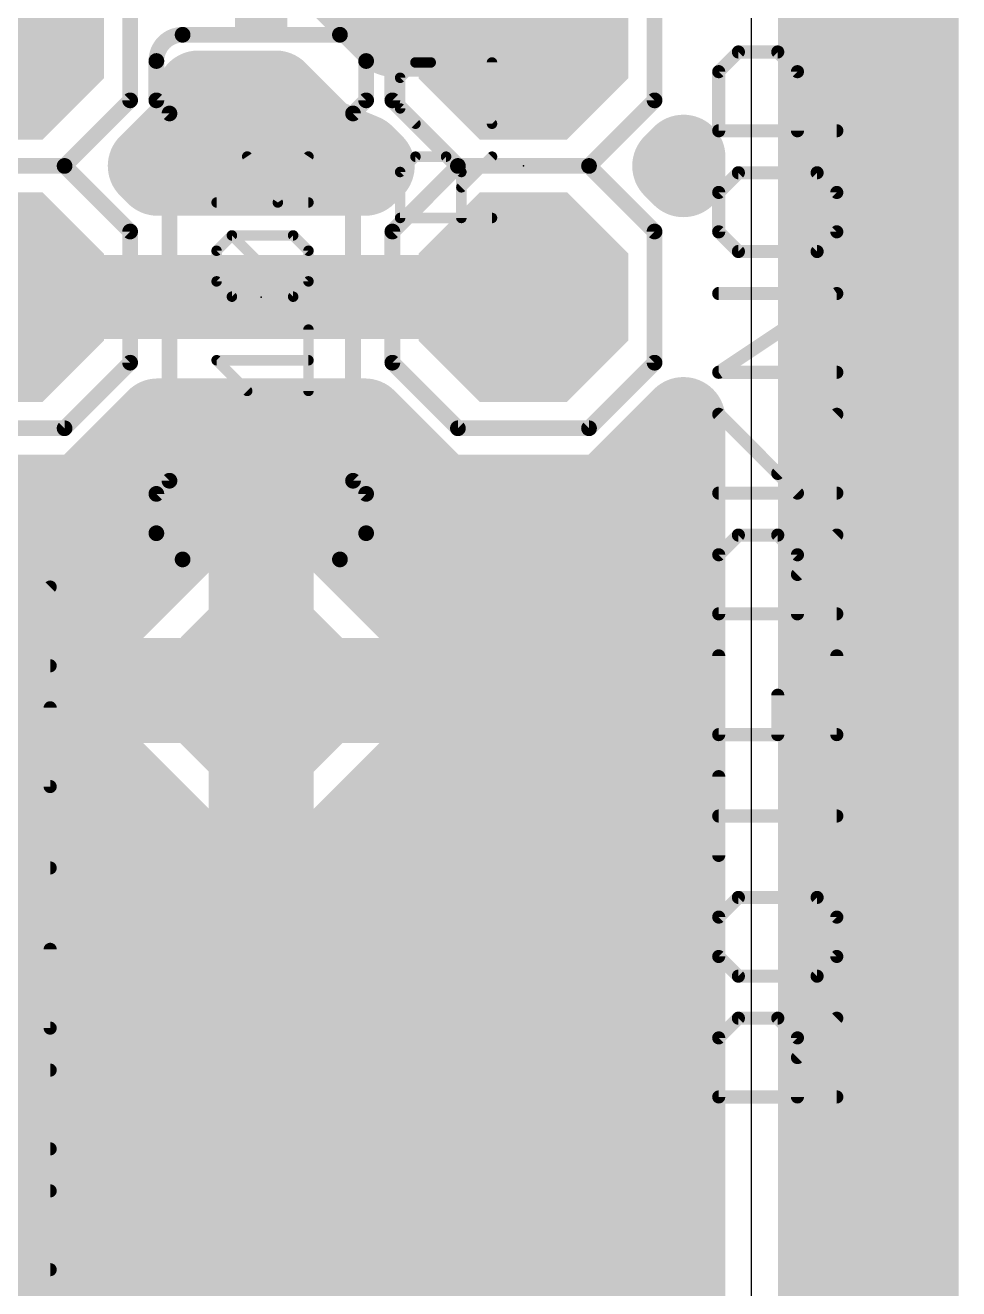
# Model space of a CAD drawing. Extents: x -2.9 to 49.9, y -3.5 to 62.6.
# Drawn here: x 40.89 to 49.94, y 6.91 to 19.14 of the extents above; entities that cross this region are included whole.
import ezdxf

# ---------------------------------------------------------------- set-up
doc = ezdxf.new("R2010")
doc.units = 0
for name, color, linetype in [('16', 175, 'CONTINUOUS'), ('17', 82, 'CONTINUOUS'), ('20', 251, 'CONTINUOUS'), ('21', 253, 'CONTINUOUS'), ('23', 7, 'CONTINUOUS'), ('25', 253, 'CONTINUOUS'), ('27', 253, 'CONTINUOUS')]:
    doc.layers.add(name, color=color, linetype=linetype)

# ---------------------------------------------------------------- blocks, each defined once
blk = doc.blocks.new('OCTAGONP')
at = {"const_width": 0.5}
blk.add_lwpolyline([(-0.25, -0.1036), (-0.25, 0.1036), (-0.1036, 0.25), (0.1036, 0.25), (0.25, 0.1036), (0.25, -0.1036), (0.1036, -0.25), (-0.1036, -0.25), (-0.25, -0.1036), (-0.25, 0.1036)], dxfattribs=at)
blk = doc.blocks.new('RECT')
blk.add_solid([(-0.5, -0.5), (0.5, -0.5), (-0.5, 0.5), (0.5, 0.5)])

msp = doc.modelspace()

# ---------------------------------------------------------------- linework, layer by layer
at = {"layer": '16'}
for points, const_width in [([(49.53, 62.23), (49.53, -1.27)], 0.8128), ([(48.5904, -0.1114), (48.5904, 61.0914)], 0.8128), ([(44.45, 19.05), (43.18, 20.32)], 0.8128), ([(48.5904, 19.5072), (49.53, 19.5072)], 0.8128), ([(40.64, 19.05), (39.37, 19.05)], 0.8128), ([(45.72, 19.05), (44.45, 19.05)], 0.8128), ([(48.5904, 18.6944), (49.53, 18.6944)], 0.8128), ([(42.5704, 18.2504), (42.5704, 18.4912)], 0.8128), ([(42.5704, 18.4912), (43.3205, 18.4912)], 0.8128), ([(43.3205, 18.4912), (43.7738, 18.0379)], 0.8128), ([(42.1, 17.78), (42.5704, 18.2504)], 0.8128), ([(43.7738, 18.0379), (44.1635, 17.8765)], 0.8128), ([(42.2016, 17.8816), (44.1512, 17.8816)], 0.8128), ([(44.1635, 17.8765), (44.26, 17.78)], 0.8128), ([(47.18, 17.78), (47.2696, 17.8696)], 0.8128), ([(47.2696, 17.8696), (47.2696, 17.6904)], 0.8128), ([(48.5904, 17.8816), (49.53, 17.8816)], 0.8128), ([(42.1762, 17.7038), (42.1, 17.78)], 0.8128), ([(44.1838, 17.7038), (42.1762, 17.7038)], 0.8128), ([(44.26, 17.78), (44.1838, 17.7038)], 0.8128), ([(47.2696, 17.6904), (47.18, 17.78)], 0.8128), ([(48.5904, 17.0688), (49.53, 17.0688)], 0.8128), ([(38.1, 16.51), (40.64, 16.51)], 0.8128), ([(45.72, 16.51), (40.64, 16.51)], 0.8128), ([(48.5904, 16.256), (49.53, 16.256)], 0.8128), ([(48.5904, 15.4432), (49.53, 15.4432)], 0.8128), ([(41.4817, 14.478), (42.2183, 15.2146)], 1.016), ([(41.4396, 14.5796), (42.1762, 15.3162)], 0.8128), ([(42.2183, 15.2146), (44.1417, 15.2146)], 1.016), ([(42.1762, 15.3162), (44.1838, 15.3162)], 0.8128), ([(44.1417, 15.2146), (44.8783, 14.478)], 1.016), ([(44.1838, 15.3162), (44.9204, 14.5796)], 0.8128), ([(46.5196, 14.5796), (47.2696, 15.3296)], 0.8128), ([(47.2696, 15.3296), (47.2696, 0.6804)], 0.8128), ([(46.5617, 14.478), (47.168, 15.0843)], 1.016), ([(47.168, 15.0843), (47.168, 0.782)], 1.016), ([(39.7983, 14.478), (41.4817, 14.478)], 1.016), ([(39.8846, 14.5796), (41.4396, 14.5796)], 0.8128), ([(42.4225, 14.5288), (41.3512, 13.4575)], 0.8128), ([(41.4904, 14.6304), (44.8696, 14.6304)], 0.8128), ([(43.9375, 14.5288), (42.4225, 14.5288)], 0.8128), ([(45.0088, 13.4575), (43.9375, 14.5288)], 0.8128), ([(44.8783, 14.478), (46.5617, 14.478)], 1.016), ([(44.9204, 14.5796), (46.5196, 14.5796)], 0.8128), ([(46.5704, 14.6304), (47.2696, 14.6304)], 0.8128), ([(48.5904, 14.6304), (49.53, 14.6304)], 0.8128), ([(42.4856, 14.3764), (41.5036, 13.3944)], 1.016), ([(43.18, 14.3764), (42.4856, 14.3764)], 1.016), ([(43.8744, 14.3764), (43.18, 14.3764)], 1.016), ([(43.18, 14.3764), (43.18, 12.7)], 1.016), ([(43.18, 12.7), (43.18, 14.3764)], 1.016), ([(44.8564, 13.3944), (43.8744, 14.3764)], 1.016), ([(38.9468, 14.224), (42.3332, 14.224)], 1.016), ([(43.18, 14.224), (43.18, 14.224)], 1.016), ([(44.0268, 14.224), (47.168, 14.224)], 1.016), ([(40.0304, 13.8176), (41.7113, 13.8176)], 0.8128), ([(44.6487, 13.8176), (47.2696, 13.8176)], 0.8128), ([(48.5904, 13.8176), (49.53, 13.8176)], 0.8128), ([(41.3512, 13.4575), (41.3512, 11.9425)], 0.8128), ([(41.5036, 13.3944), (41.5036, 12.7)], 1.016), ([(44.8564, 12.7), (44.8564, 13.3944)], 1.016), ([(45.0088, 11.9425), (45.0088, 13.4575)], 0.8128), ([(39.7764, 13.208), (41.5036, 13.208)], 1.016), ([(43.18, 13.208), (43.18, 13.208)], 1.016), ([(44.8564, 13.208), (47.168, 13.208)], 1.016), ([(40.0304, 13.0048), (41.3512, 13.0048)], 0.8128), ([(45.0088, 13.0048), (47.2696, 13.0048)], 0.8128), ([(48.5904, 13.0048), (49.53, 13.0048)], 0.8128), ([(41.5036, 12.7), (43.18, 12.7)], 1.016), ([(43.18, 12.7), (41.5036, 12.7)], 1.016), ([(41.5036, 12.7), (41.5036, 12.0056)], 1.016), ([(43.18, 11.0236), (43.18, 12.7)], 1.016), ([(43.18, 12.7), (43.18, 12.7)], 1.016), ([(43.18, 12.7), (43.18, 11.0236)], 1.016), ([(44.8564, 12.7), (43.18, 12.7)], 1.016), ([(43.18, 12.7), (43.18, 12.7)], 1.016), ([(43.18, 12.7), (44.8564, 12.7)], 1.016), ([(43.18, 12.7), (43.18, 12.7)], 1.016), ([(43.18, 12.7), (43.18, 12.7)], 1.016), ([(44.8564, 12.0056), (44.8564, 12.7)], 1.016), ([(39.7764, 12.192), (41.5036, 12.192)], 1.016), ([(43.18, 12.192), (43.18, 12.192)], 1.016), ([(44.8564, 12.192), (47.168, 12.192)], 1.016), ([(40.0304, 12.192), (41.3512, 12.192)], 0.8128), ([(41.5036, 12.0056), (42.4856, 11.0236)], 1.016), ([(43.8744, 11.0236), (44.8564, 12.0056)], 1.016), ([(45.0088, 12.192), (47.2696, 12.192)], 0.8128), ([(48.5904, 12.192), (49.53, 12.192)], 0.8128), ([(41.3512, 11.9425), (42.4225, 10.8712)], 0.8128), ([(43.9375, 10.8712), (45.0088, 11.9425)], 0.8128), ([(40.0304, 11.3792), (41.9145, 11.3792)], 0.8128), ([(44.4455, 11.3792), (47.2696, 11.3792)], 0.8128), ([(48.5904, 11.3792), (49.53, 11.3792)], 0.8128), ([(39.77, 11.176), (42.3332, 11.176)], 1.016), ([(43.18, 11.176), (43.18, 11.176)], 1.016), ([(44.0268, 11.176), (47.168, 11.176)], 1.016), ([(42.4856, 11.0236), (43.18, 11.0236)], 1.016), ([(43.18, 11.0236), (43.8744, 11.0236)], 1.016), ([(42.4225, 10.8712), (43.9375, 10.8712)], 0.8128), ([(40.0304, 10.5664), (47.2696, 10.5664)], 0.8128), ([(48.5904, 10.5664), (49.53, 10.5664)], 0.8128), ([(39.77, 10.16), (47.168, 10.16)], 1.016), ([(40.0304, 9.7536), (47.2696, 9.7536)], 0.8128), ([(48.5904, 9.7536), (49.53, 9.7536)], 0.8128), ([(38.8107, 9.144), (47.168, 9.144)], 1.016), ([(40.0304, 8.9408), (47.2696, 8.9408)], 0.8128), ([(48.5904, 8.9408), (49.53, 8.9408)], 0.8128), ([(36.957, 8.128), (47.168, 8.128)], 1.016), ([(39.805, 8.128), (47.2696, 8.128)], 0.8128), ([(48.5904, 8.128), (49.53, 8.128)], 0.8128), ([(36.8554, 7.3152), (47.2696, 7.3152)], 0.8128), ([(48.5904, 7.3152), (49.53, 7.3152)], 0.8128), ([(36.957, 7.112), (47.168, 7.112)], 1.016), ([(36.8554, 6.5024), (47.2696, 6.5024)], 0.8128), ([(48.5904, 6.5024), (49.53, 6.5024)], 0.8128)]:
    msp.add_lwpolyline(points, dxfattribs=dict(at, const_width=const_width))
for points, const_width in [([(48.5904, 19.7104, 1), (48.5904, 19.304)], 0.4064), ([(49.53, 19.304, 1), (49.53, 19.7104)], 0.4064), ([(40.64, 18.8468, 1), (40.64, 19.2532)], 0.4064), ([(44.45, 19.2532, 1), (44.45, 18.8468)], 0.4064), ([(45.72, 18.8468, 1), (45.72, 19.2532)], 0.4064), ([(44.3063, 18.9063, 1), (44.5937, 19.1937)], 0.4064), ([(48.5904, 18.8976, 1), (48.5904, 18.4912)], 0.4064), ([(49.53, 18.4912, 1), (49.53, 18.8976)], 0.4064), ([(42.7736, 18.4912, 1), (42.3672, 18.4912)], 0.4064), ([(42.5704, 18.6944, 1), (42.5704, 18.288)], 0.4064), ([(43.4642, 18.6349, 1), (43.1768, 18.3475)], 0.4064), ([(43.3205, 18.288, 1), (43.3205, 18.6944)], 0.4064), ([(42.7141, 18.1067, 1), (42.4267, 18.3941)], 0.4064), ([(42.3672, 18.2504, 1), (42.7736, 18.2504)], 0.4064), ([(43.8515, 18.2257, 1), (43.696, 17.8502)], 0.4064), ([(43.6301, 17.8943, 1), (43.9174, 18.1816)], 0.4064), ([(42.2016, 18.0848, 1), (42.2016, 17.6784)], 0.4064), ([(44.3072, 18.0202, 1), (44.0198, 17.7328)], 0.4064), ([(44.0857, 17.6888, 1), (44.2412, 18.0643)], 0.4064), ([(44.1512, 17.6784, 1), (44.1512, 18.0848)], 0.4064), ([(47.4728, 17.8696, 1), (47.0664, 17.8696)], 0.4064), ([(47.4133, 17.7259, 1), (47.1259, 18.0133)], 0.4064), ([(48.5904, 18.0848, 1), (48.5904, 17.6784)], 0.4064), ([(49.53, 17.6784, 1), (49.53, 18.0848)], 0.4064), ([(42.2437, 17.9237, 1), (41.9563, 17.6363)], 0.4064), ([(41.9563, 17.9237, 1), (42.2437, 17.6363)], 0.4064), ([(42.1762, 17.907, 1), (42.1762, 17.5006)], 0.4064), ([(44.4037, 17.6363, 1), (44.1163, 17.9237)], 0.4064), ([(44.1163, 17.6363, 1), (44.4037, 17.9237)], 0.4064), ([(44.1838, 17.5006, 1), (44.1838, 17.907)], 0.4064), ([(47.3237, 17.9237, 1), (47.0363, 17.6363)], 0.4064), ([(47.0363, 17.9237, 1), (47.3237, 17.6363)], 0.4064), ([(42.0325, 17.5601, 1), (42.3199, 17.8475)], 0.4064), ([(44.0401, 17.8475, 1), (44.3275, 17.5601)], 0.4064), ([(47.1259, 17.5467, 1), (47.4133, 17.8341)], 0.4064), ([(47.0664, 17.6904, 1), (47.4728, 17.6904)], 0.4064), ([(48.5904, 17.272, 1), (48.5904, 16.8656)], 0.4064), ([(49.53, 16.8656, 1), (49.53, 17.272)], 0.4064), ([(40.64, 16.3068, 1), (40.64, 16.7132)], 0.4064), ([(45.72, 16.3068, 1), (45.72, 16.7132)], 0.4064), ([(48.5904, 16.4592, 1), (48.5904, 16.0528)], 0.4064), ([(49.53, 16.0528, 1), (49.53, 16.4592)], 0.4064), ([(48.5904, 15.6464, 1), (48.5904, 15.24)], 0.4064), ([(49.53, 15.24, 1), (49.53, 15.6464)], 0.4064), ([(42.2183, 15.4686, 1), (42.2183, 14.9606)], 0.508), ([(42.1762, 15.5194, 1), (42.1762, 15.113)], 0.4064), ([(42.3979, 15.035, 1), (42.0387, 15.3942)], 0.508), ([(42.3199, 15.1725, 1), (42.0325, 15.4599)], 0.4064), ([(44.3213, 15.3942, 1), (43.9621, 15.035)], 0.508), ([(44.3275, 15.4599, 1), (44.0401, 15.1725)], 0.4064), ([(44.1417, 14.9606, 1), (44.1417, 15.4686)], 0.508), ([(44.1838, 15.113, 1), (44.1838, 15.5194)], 0.4064), ([(47.4728, 15.3296, 1), (47.0664, 15.3296)], 0.4064), ([(47.4133, 15.1859, 1), (47.1259, 15.4733)], 0.4064), ([(47.422, 15.0843, 1), (46.914, 15.0843)], 0.508), ([(47.3476, 14.9047, 1), (46.9884, 15.2639)], 0.508), ([(41.2959, 14.7233, 1), (41.5833, 14.4359)], 0.4064), ([(41.4904, 14.8336, 1), (41.4904, 14.4272)], 0.4064), ([(41.4817, 14.224, 1), (41.4817, 14.732)], 0.508), ([(41.4396, 14.3764, 1), (41.4396, 14.7828)], 0.4064), ([(42.4225, 14.732, 1), (42.4225, 14.3256)], 0.4064), ([(42.5662, 14.3851, 1), (42.2788, 14.6725)], 0.4064), ([(44.0812, 14.6725, 1), (43.7938, 14.3851)], 0.4064), ([(43.9375, 14.3256, 1), (43.9375, 14.732)], 0.4064), ([(44.8783, 14.732, 1), (44.8783, 14.224)], 0.508), ([(44.9204, 14.7828, 1), (44.9204, 14.3764)], 0.4064), ([(44.7767, 14.4359, 1), (45.0641, 14.7233)], 0.4064), ([(44.8696, 14.4272, 1), (44.8696, 14.8336)], 0.4064), ([(46.3759, 14.7233, 1), (46.6633, 14.4359)], 0.4064), ([(46.5704, 14.8336, 1), (46.5704, 14.4272)], 0.4064), ([(46.5617, 14.224, 1), (46.5617, 14.732)], 0.508), ([(46.5196, 14.3764, 1), (46.5196, 14.7828)], 0.4064), ([(47.2696, 14.4272, 1), (47.2696, 14.8336)], 0.4064), ([(48.5904, 14.8336, 1), (48.5904, 14.4272)], 0.4064), ([(49.53, 14.4272, 1), (49.53, 14.8336)], 0.4064), ([(41.3021, 14.6576, 1), (41.6613, 14.2984)], 0.508), ([(42.4856, 14.6304, 1), (42.4856, 14.1224)], 0.508), ([(42.6652, 14.1968, 1), (42.306, 14.556)], 0.508), ([(43.18, 14.6304, 1), (43.18, 14.1224)], 0.508), ([(43.434, 14.3764, 1), (42.926, 14.3764)], 0.508), ([(43.434, 14.3764, 1), (42.926, 14.3764)], 0.508), ([(43.18, 14.1224, 1), (43.18, 14.6304)], 0.508), ([(44.054, 14.556, 1), (43.6948, 14.1968)], 0.508), ([(43.8744, 14.1224, 1), (43.8744, 14.6304)], 0.508), ([(44.6987, 14.2984, 1), (45.0579, 14.6576)], 0.508), ([(46.3821, 14.6576, 1), (46.7413, 14.2984)], 0.508), ([(42.3332, 13.97, 1), (42.3332, 14.478)], 0.508), ([(43.18, 14.478, 1), (43.18, 13.97)], 0.508), ([(43.18, 13.97, 1), (43.18, 14.478)], 0.508), ([(44.0268, 14.478, 1), (44.0268, 13.97)], 0.508), ([(47.168, 13.97, 1), (47.168, 14.478)], 0.508), ([(41.7113, 13.6144, 1), (41.7113, 14.0208)], 0.4064), ([(44.6487, 14.0208, 1), (44.6487, 13.6144)], 0.4064), ([(47.2696, 13.6144, 1), (47.2696, 14.0208)], 0.4064), ([(48.5904, 14.0208, 1), (48.5904, 13.6144)], 0.4064), ([(49.53, 13.6144, 1), (49.53, 14.0208)], 0.4064), ([(41.5544, 13.4575, 1), (41.148, 13.4575)], 0.4064), ([(41.7576, 13.3944, 1), (41.2496, 13.3944)], 0.508), ([(41.324, 13.574, 1), (41.6832, 13.2148)], 0.508), ([(45.1104, 13.3944, 1), (44.6024, 13.3944)], 0.508), ([(44.6768, 13.2148, 1), (45.036, 13.574)], 0.508), ([(45.212, 13.4575, 1), (44.8056, 13.4575)], 0.4064), ([(41.2075, 13.6012, 1), (41.4949, 13.3138)], 0.4064), ([(41.5036, 12.954, 1), (41.5036, 13.462)], 0.508), ([(43.18, 13.462, 1), (43.18, 12.954)], 0.508), ([(43.18, 12.954, 1), (43.18, 13.462)], 0.508), ([(44.8564, 13.462, 1), (44.8564, 12.954)], 0.508), ([(44.8651, 13.3138, 1), (45.1525, 13.6012)], 0.4064), ([(47.168, 12.954, 1), (47.168, 13.462)], 0.508), ([(41.3512, 12.8016, 1), (41.3512, 13.208)], 0.4064), ([(45.0088, 13.208, 1), (45.0088, 12.8016)], 0.4064), ([(47.2696, 12.8016, 1), (47.2696, 13.208)], 0.4064), ([(48.5904, 13.208, 1), (48.5904, 12.8016)], 0.4064), ([(49.53, 12.8016, 1), (49.53, 13.208)], 0.4064), ([(41.5036, 12.954, 1), (41.5036, 12.446)], 0.508), ([(41.5036, 12.954, 1), (41.5036, 12.446)], 0.508), ([(41.7576, 12.7, 1), (41.2496, 12.7)], 0.508), ([(43.434, 12.7, 1), (42.926, 12.7)], 0.508), ([(43.18, 12.954, 1), (43.18, 12.446)], 0.508), ([(43.434, 12.7, 1), (42.926, 12.7)], 0.508), ([(43.18, 12.954, 1), (43.18, 12.446)], 0.508), ([(43.434, 12.7, 1), (42.926, 12.7)], 0.508), ([(43.18, 12.954, 1), (43.18, 12.446)], 0.508), ([(43.18, 12.954, 1), (43.18, 12.446)], 0.508), ([(43.434, 12.7, 1), (42.926, 12.7)], 0.508), ([(43.18, 12.446, 1), (43.18, 12.954)], 0.508), ([(43.18, 12.446, 1), (43.18, 12.954)], 0.508), ([(43.18, 12.446, 1), (43.18, 12.954)], 0.508), ([(43.18, 12.446, 1), (43.18, 12.954)], 0.508), ([(45.1104, 12.7, 1), (44.6024, 12.7)], 0.508), ([(44.8564, 12.446, 1), (44.8564, 12.954)], 0.508), ([(44.8564, 12.446, 1), (44.8564, 12.954)], 0.508), ([(41.2496, 12.7, 1), (41.7576, 12.7)], 0.508), ([(42.926, 12.7, 1), (43.434, 12.7)], 0.508), ([(42.926, 12.7, 1), (43.434, 12.7)], 0.508), ([(42.926, 12.7, 1), (43.434, 12.7)], 0.508), ([(42.926, 12.7, 1), (43.434, 12.7)], 0.508), ([(44.6024, 12.7, 1), (45.1104, 12.7)], 0.508), ([(41.5036, 11.938, 1), (41.5036, 12.446)], 0.508), ([(43.18, 12.446, 1), (43.18, 11.938)], 0.508), ([(43.18, 11.938, 1), (43.18, 12.446)], 0.508), ([(44.8564, 12.446, 1), (44.8564, 11.938)], 0.508), ([(47.168, 11.938, 1), (47.168, 12.446)], 0.508), ([(41.6832, 12.1852, 1), (41.324, 11.826)], 0.508), ([(41.3512, 11.9888, 1), (41.3512, 12.3952)], 0.4064), ([(45.036, 11.826, 1), (44.6768, 12.1852)], 0.508), ([(45.0088, 12.3952, 1), (45.0088, 11.9888)], 0.4064), ([(47.2696, 11.9888, 1), (47.2696, 12.3952)], 0.4064), ([(48.5904, 12.3952, 1), (48.5904, 11.9888)], 0.4064), ([(49.53, 11.9888, 1), (49.53, 12.3952)], 0.4064), ([(41.4949, 12.0862, 1), (41.2075, 11.7988)], 0.4064), ([(41.2496, 12.0056, 1), (41.7576, 12.0056)], 0.508), ([(44.6024, 12.0056, 1), (45.1104, 12.0056)], 0.508), ([(45.1525, 11.7988, 1), (44.8651, 12.0862)], 0.4064), ([(41.148, 11.9425, 1), (41.5544, 11.9425)], 0.4064), ([(44.8056, 11.9425, 1), (45.212, 11.9425)], 0.4064), ([(41.9145, 11.176, 1), (41.9145, 11.5824)], 0.4064), ([(44.4455, 11.5824, 1), (44.4455, 11.176)], 0.4064), ([(47.2696, 11.176, 1), (47.2696, 11.5824)], 0.4064), ([(48.5904, 11.5824, 1), (48.5904, 11.176)], 0.4064), ([(49.53, 11.176, 1), (49.53, 11.5824)], 0.4064), ([(42.3332, 10.922, 1), (42.3332, 11.43)], 0.508), ([(43.18, 11.43, 1), (43.18, 10.922)], 0.508), ([(43.18, 10.922, 1), (43.18, 11.43)], 0.508), ([(44.0268, 11.43, 1), (44.0268, 10.922)], 0.508), ([(47.168, 10.922, 1), (47.168, 11.43)], 0.508), ([(42.4856, 11.2776, 1), (42.4856, 10.7696)], 0.508), ([(43.18, 11.2776, 1), (43.18, 10.7696)], 0.508), ([(43.18, 10.7696, 1), (43.18, 11.2776)], 0.508), ([(43.8744, 10.7696, 1), (43.8744, 11.2776)], 0.508), ([(42.306, 10.844, 1), (42.6652, 11.2032)], 0.508), ([(43.6948, 11.2032, 1), (44.054, 10.844)], 0.508), ([(42.4225, 11.0744, 1), (42.4225, 10.668)], 0.4064), ([(42.926, 11.0236, 1), (43.434, 11.0236)], 0.508), ([(42.926, 11.0236, 1), (43.434, 11.0236)], 0.508), ([(43.9375, 10.668, 1), (43.9375, 11.0744)], 0.4064), ([(42.2788, 10.7275, 1), (42.5662, 11.0149)], 0.4064), ([(43.7938, 11.0149, 1), (44.0812, 10.7275)], 0.4064), ([(47.2696, 10.3632, 1), (47.2696, 10.7696)], 0.4064), ([(48.5904, 10.7696, 1), (48.5904, 10.3632)], 0.4064), ([(49.53, 10.3632, 1), (49.53, 10.7696)], 0.4064), ([(47.168, 9.906, 1), (47.168, 10.414)], 0.508), ([(47.2696, 9.5504, 1), (47.2696, 9.9568)], 0.4064), ([(48.5904, 9.9568, 1), (48.5904, 9.5504)], 0.4064), ([(49.53, 9.5504, 1), (49.53, 9.9568)], 0.4064), ([(47.168, 8.89, 1), (47.168, 9.398)], 0.508), ([(47.2696, 8.7376, 1), (47.2696, 9.144)], 0.4064), ([(48.5904, 9.144, 1), (48.5904, 8.7376)], 0.4064), ([(49.53, 8.7376, 1), (49.53, 9.144)], 0.4064), ([(47.168, 7.874, 1), (47.168, 8.382)], 0.508), ([(47.2696, 7.9248, 1), (47.2696, 8.3312)], 0.4064), ([(48.5904, 8.3312, 1), (48.5904, 7.9248)], 0.4064), ([(49.53, 7.9248, 1), (49.53, 8.3312)], 0.4064), ([(47.2696, 7.112, 1), (47.2696, 7.5184)], 0.4064), ([(48.5904, 7.5184, 1), (48.5904, 7.112)], 0.4064), ([(49.53, 7.112, 1), (49.53, 7.5184)], 0.4064), ([(47.168, 6.858, 1), (47.168, 7.366)], 0.508), ([(47.2696, 6.2992, 1), (47.2696, 6.7056)], 0.4064), ([(48.5904, 6.7056, 1), (48.5904, 6.2992)], 0.4064), ([(49.53, 6.2992, 1), (49.53, 6.7056)], 0.4064)]:
    msp.add_lwpolyline(points, format="xyb", dxfattribs=dict(at, const_width=const_width))
at = {"layer": '20'}
msp.add_line((47.93, 0.02), (47.93, 60.96), dxfattribs=at)
at = {"layer": '21', "const_width": 0.1524}
for points in [[(41.91, 19.685), (41.91, 18.415)], [(44.45, 18.415), (44.45, 19.685)], [(46.99, 19.685), (46.99, 18.415)], [(42.418, 19.05), (43.942, 19.05)], [(42.164, 18.796), (42.164, 18.415)], [(44.196, 18.796), (44.196, 18.415)], [(41.91, 18.415), (41.275, 17.78)], [(42.291, 18.288), (42.164, 18.415)], [(44.069, 18.288), (44.196, 18.415)], [(45.085, 17.78), (44.45, 18.415)], [(46.99, 18.415), (46.355, 17.78)], [(42.291, 14.732), (42.291, 18.288)], [(44.069, 14.732), (44.069, 18.288)], [(41.275, 17.78), (40.005, 17.78)], [(41.275, 17.78), (41.91, 17.145)], [(44.45, 17.145), (45.085, 17.78)], [(46.355, 17.78), (45.085, 17.78)], [(46.355, 17.78), (46.99, 17.145)], [(41.91, 17.145), (41.91, 15.875)], [(44.45, 15.875), (44.45, 17.145)], [(46.99, 17.145), (46.99, 15.875)], [(41.91, 15.875), (41.275, 15.24)], [(45.085, 15.24), (44.45, 15.875)], [(46.99, 15.875), (46.355, 15.24)], [(41.275, 15.24), (40.005, 15.24)], [(46.355, 15.24), (45.085, 15.24)], [(42.291, 14.732), (42.164, 14.605)], [(44.069, 14.732), (44.196, 14.605)], [(42.164, 14.224), (42.164, 14.605)], [(44.196, 14.224), (44.196, 14.605)], [(42.418, 13.97), (43.942, 13.97)]]:
    msp.add_lwpolyline(points, dxfattribs=at)
at = {"layer": '21'}
for points, const_width in [([(42.418, 19.05, 0.4142), (42.164, 18.796)], 0.1524), ([(42.418, 19.0881, 1), (42.418, 19.0119)], 0.0762), ([(42.418, 19.0119, 1), (42.418, 19.0881)], 0.0762), ([(44.196, 18.796, 0.4142), (43.942, 19.05)], 0.1524), ([(43.942, 19.0881, 1), (43.942, 19.0119)], 0.0762), ([(43.942, 19.0119, 1), (43.942, 19.0881)], 0.0762), ([(42.2021, 18.796, 1), (42.1259, 18.796)], 0.0762), ([(44.2341, 18.796, 1), (44.1579, 18.796)], 0.0762), ([(42.1259, 18.796, 1), (42.2021, 18.796)], 0.0762), ([(44.1579, 18.796, 1), (44.2341, 18.796)], 0.0762), ([(41.9369, 18.3881, 1), (41.8831, 18.4419)], 0.0762), ([(42.1909, 18.4419, 1), (42.1371, 18.3881)], 0.0762), ([(44.2229, 18.3881, 1), (44.1691, 18.4419)], 0.0762), ([(44.4769, 18.4419, 1), (44.4231, 18.3881)], 0.0762), ([(47.0169, 18.3881, 1), (46.9631, 18.4419)], 0.0762), ([(41.8719, 18.415, 1), (41.9481, 18.415)], 0.0762), ([(42.1259, 18.415, 1), (42.2021, 18.415)], 0.0762), ([(42.3291, 18.288, 1), (42.2529, 18.288)], 0.0762), ([(42.2641, 18.2611, 1), (42.3179, 18.3149)], 0.0762), ([(44.1071, 18.288, 1), (44.0309, 18.288)], 0.0762), ([(44.0421, 18.3149, 1), (44.0959, 18.2611)], 0.0762), ([(44.1579, 18.415, 1), (44.2341, 18.415)], 0.0762), ([(44.4119, 18.415, 1), (44.4881, 18.415)], 0.0762), ([(46.9519, 18.415, 1), (47.0281, 18.415)], 0.0762), ([(41.3019, 17.8069, 1), (41.2481, 17.7531)], 0.0762), ([(41.2481, 17.8069, 1), (41.3019, 17.7531)], 0.0762), ([(41.275, 17.7419, 1), (41.275, 17.8181)], 0.0762), ([(45.085, 17.8181, 1), (45.085, 17.7419)], 0.0762), ([(45.1119, 17.7531, 1), (45.0581, 17.8069)], 0.0762), ([(45.0581, 17.7531, 1), (45.1119, 17.8069)], 0.0762), ([(46.3819, 17.8069, 1), (46.3281, 17.7531)], 0.0762), ([(46.3281, 17.8069, 1), (46.3819, 17.7531)], 0.0762), ([(46.355, 17.7419, 1), (46.355, 17.8181)], 0.0762), ([(41.9481, 17.145, 1), (41.8719, 17.145)], 0.0762), ([(41.8831, 17.1181, 1), (41.9369, 17.1719)], 0.0762), ([(44.4881, 17.145, 1), (44.4119, 17.145)], 0.0762), ([(44.4231, 17.1719, 1), (44.4769, 17.1181)], 0.0762), ([(47.0281, 17.145, 1), (46.9519, 17.145)], 0.0762), ([(46.9631, 17.1181, 1), (47.0169, 17.1719)], 0.0762), ([(41.8719, 15.875, 1), (41.9481, 15.875)], 0.0762), ([(41.9369, 15.8481, 1), (41.8831, 15.9019)], 0.0762), ([(44.4119, 15.875, 1), (44.4881, 15.875)], 0.0762), ([(44.4769, 15.9019, 1), (44.4231, 15.8481)], 0.0762), ([(46.9519, 15.875, 1), (47.0281, 15.875)], 0.0762), ([(47.0169, 15.8481, 1), (46.9631, 15.9019)], 0.0762), ([(41.2481, 15.2669, 1), (41.3019, 15.2131)], 0.0762), ([(41.275, 15.2019, 1), (41.275, 15.2781)], 0.0762), ([(45.085, 15.2781, 1), (45.085, 15.2019)], 0.0762), ([(45.0581, 15.2131, 1), (45.1119, 15.2669)], 0.0762), ([(46.3281, 15.2669, 1), (46.3819, 15.2131)], 0.0762), ([(46.355, 15.2019, 1), (46.355, 15.2781)], 0.0762), ([(42.3179, 14.7051, 1), (42.2641, 14.7589)], 0.0762), ([(44.0959, 14.7589, 1), (44.0421, 14.7051)], 0.0762), ([(42.2021, 14.605, 1), (42.1259, 14.605)], 0.0762), ([(42.2529, 14.732, 1), (42.3291, 14.732)], 0.0762), ([(44.0309, 14.732, 1), (44.1071, 14.732)], 0.0762), ([(44.2341, 14.605, 1), (44.1579, 14.605)], 0.0762), ([(42.1371, 14.6319, 1), (42.1909, 14.5781)], 0.0762), ([(44.1691, 14.5781, 1), (44.2229, 14.6319)], 0.0762), ([(42.164, 14.224, 0.4142), (42.418, 13.97)], 0.1524), ([(42.2021, 14.224, 1), (42.1259, 14.224)], 0.0762), ([(42.1259, 14.224, 1), (42.2021, 14.224)], 0.0762), ([(43.942, 13.97, 0.4142), (44.196, 14.224)], 0.1524), ([(44.2341, 14.224, 1), (44.1579, 14.224)], 0.0762), ([(44.1579, 14.224, 1), (44.2341, 14.224)], 0.0762), ([(42.418, 14.0081, 1), (42.418, 13.9319)], 0.0762), ([(42.418, 13.9319, 1), (42.418, 14.0081)], 0.0762), ([(43.942, 14.0081, 1), (43.942, 13.9319)], 0.0762), ([(43.942, 13.9319, 1), (43.942, 14.0081)], 0.0762)]:
    msp.add_lwpolyline(points, format="xyb", dxfattribs=dict(at, const_width=const_width))
at = {"layer": '23'}
for p in [(45.72, 17.78), (43.18, 16.51)]:
    msp.add_point(p, dxfattribs=at)
at = {"layer": '25'}
for points, const_width in [([(47.6113, 18.6929), (47.802, 18.8835)], 0.127), ([(47.802, 18.8835), (48.1833, 18.8835)], 0.127), ([(48.1833, 18.8835), (48.374, 18.6929)], 0.127), ([(44.6737, 18.7818), (44.5254, 18.6335)], 0.1016), ([(44.822, 18.7818), (44.6737, 18.7818)], 0.1016), ([(45.4152, 18.1887), (44.822, 18.7818)], 0.1016), ([(45.4152, 18.7818), (45.4152, 18.1887)], 0.1016), ([(47.6113, 18.1209), (47.6113, 18.6929)], 0.127), ([(48.374, 18.6929), (48.374, 18.1209)], 0.127), ([(44.5254, 18.6335), (44.5254, 18.337)], 0.1016), ([(44.5254, 18.337), (44.6737, 18.1887)], 0.1016), ([(48.7553, 18.1209), (47.6113, 18.1209)], 0.127), ([(44.5254, 17.7214), (44.6737, 17.8697)], 0.1016), ([(44.6737, 17.8697), (44.9703, 17.8697)], 0.1016), ([(44.9703, 17.8697), (45.1186, 17.7214)], 0.1016), ([(45.1186, 17.5731), (45.4152, 17.8697)], 0.1016), ([(44.5254, 17.2765), (44.5254, 17.7214)], 0.1016), ([(45.1186, 17.7214), (45.1186, 17.2765)], 0.1016), ([(47.802, 17.7141), (47.6113, 17.5235)], 0.127), ([(48.5646, 17.7141), (47.802, 17.7141)], 0.127), ([(48.7553, 17.5235), (48.5646, 17.7141)], 0.127), ([(47.6113, 17.5235), (47.6113, 17.1421)], 0.127), ([(48.7553, 17.1421), (48.7553, 17.5235)], 0.127), ([(45.4152, 17.2765), (44.5254, 17.2765)], 0.1016), ([(47.6113, 17.1421), (47.802, 16.9515)], 0.127), ([(48.5646, 16.9515), (48.7553, 17.1421)], 0.127), ([(47.802, 16.9515), (48.5646, 16.9515)], 0.127), ([(47.6113, 15.7821), (48.7553, 16.5447)], 0.127), ([(48.7553, 16.5447), (47.6113, 16.5447)], 0.127), ([(48.7553, 15.7821), (47.6113, 15.7821)], 0.127), ([(48.374, 14.6127), (47.6113, 15.3753)], 0.127), ([(48.1833, 14.8034), (48.7553, 15.3753)], 0.127), ([(47.6113, 14.6127), (48.7553, 14.6127)], 0.127), ([(47.6113, 14.0153), (47.802, 14.2059)], 0.127), ([(47.802, 14.2059), (48.1833, 14.2059)], 0.127), ([(48.1833, 14.2059), (48.374, 14.0153)], 0.127), ([(48.374, 13.8246), (48.7553, 14.2059)], 0.127), ([(47.6113, 13.4433), (47.6113, 14.0153)], 0.127), ([(48.374, 14.0153), (48.374, 13.4433)], 0.127), ([(40.754, 13.3216), (41.1353, 13.7029)], 0.127), ([(48.7553, 13.4433), (47.6113, 13.4433)], 0.127), ([(47.6113, 13.0365), (47.6113, 12.2739)], 0.127), ([(48.7553, 12.2739), (48.7553, 13.0365)], 0.127), ([(41.1353, 12.9403), (39.9913, 12.9403)], 0.127), ([(48.1833, 12.2739), (48.1833, 12.6552)], 0.127), ([(41.1353, 11.7709), (41.1353, 12.5335)], 0.127), ([(47.6113, 12.2739), (48.7553, 12.2739)], 0.127), ([(47.6113, 11.1045), (47.6113, 11.8672)], 0.127), ([(39.9913, 11.7709), (41.1353, 11.7709)], 0.127), ([(48.7553, 11.4858), (47.6113, 11.4858)], 0.127), ([(41.1353, 10.9828), (39.9913, 10.9828)], 0.127), ([(47.802, 10.6978), (47.6113, 10.5071)], 0.127), ([(48.5646, 10.6978), (47.802, 10.6978)], 0.127), ([(48.7553, 10.5071), (48.5646, 10.6978)], 0.127), ([(47.6113, 10.5071), (47.6113, 10.1258)], 0.127), ([(48.7553, 10.1258), (48.7553, 10.5071)], 0.127), ([(41.1353, 9.4321), (41.1353, 10.1947)], 0.127), ([(47.6113, 10.1258), (47.802, 9.9351)], 0.127), ([(48.5646, 9.9351), (48.7553, 10.1258)], 0.127), ([(47.802, 9.9351), (48.5646, 9.9351)], 0.127), ([(47.6113, 9.3377), (47.802, 9.5284)], 0.127), ([(47.802, 9.5284), (48.1833, 9.5284)], 0.127), ([(48.1833, 9.5284), (48.374, 9.3377)], 0.127), ([(48.374, 9.147), (48.7553, 9.5284)], 0.127), ([(39.9913, 9.4321), (41.1353, 9.4321)], 0.127), ([(47.6113, 8.7657), (47.6113, 9.3377)], 0.127), ([(48.374, 9.3377), (48.374, 8.7657)], 0.127), ([(40.3727, 9.0253), (41.1353, 9.0253)], 0.127), ([(48.7553, 8.7657), (47.6113, 8.7657)], 0.127), ([(41.1353, 8.2627), (40.3727, 8.2627)], 0.127), ([(39.9913, 7.8559), (41.1353, 7.8559)], 0.127), ([(41.1353, 7.0933), (39.9913, 7.0933)], 0.127)]:
    msp.add_lwpolyline(points, dxfattribs=dict(at, const_width=const_width))
for points, const_width in [([(47.802, 18.9153, 1), (47.802, 18.8518)], 0.0635), ([(47.8244, 18.8611, 1), (47.7795, 18.906)], 0.0635), ([(48.2058, 18.906, 1), (48.1609, 18.8611)], 0.0635), ([(48.1833, 18.8518, 1), (48.1833, 18.9153)], 0.0635), ([(44.6737, 18.8072, 1), (44.6737, 18.7564)], 0.0508), ([(44.6917, 18.7639, 1), (44.6558, 18.7998)], 0.0508), ([(44.84, 18.7998, 1), (44.8041, 18.7639)], 0.0508), ([(44.822, 18.7564, 1), (44.822, 18.8072)], 0.0508), ([(45.4406, 18.7818, 1), (45.3898, 18.7818)], 0.0508), ([(47.6431, 18.6929, 1), (47.5796, 18.6929)], 0.0635), ([(47.5889, 18.7153, 1), (47.6338, 18.6704)], 0.0635), ([(48.4057, 18.6929, 1), (48.3422, 18.6929)], 0.0635), ([(48.3515, 18.6704, 1), (48.3964, 18.7153)], 0.0635), ([(44.5508, 18.6335, 1), (44.5, 18.6335)], 0.0508), ([(44.5075, 18.6515, 1), (44.5434, 18.6156)], 0.0508), ([(44.5, 18.337, 1), (44.5508, 18.337)], 0.0508), ([(44.5434, 18.3549, 1), (44.5075, 18.319)], 0.0508), ([(44.6558, 18.1707, 1), (44.6917, 18.2066)], 0.0508), ([(45.3972, 18.1707, 1), (45.4332, 18.2066)], 0.0508), ([(45.3898, 18.1887, 1), (45.4406, 18.1887)], 0.0508), ([(47.6113, 18.1526, 1), (47.6113, 18.0891)], 0.0635), ([(47.5796, 18.1209, 1), (47.6431, 18.1209)], 0.0635), ([(48.3422, 18.1209, 1), (48.4057, 18.1209)], 0.0635), ([(48.7553, 18.0891, 1), (48.7553, 18.1526)], 0.0635), ([(44.6737, 17.8951, 1), (44.6737, 17.8443)], 0.0508), ([(44.6917, 17.8517, 1), (44.6558, 17.8877)], 0.0508), ([(44.9883, 17.8877, 1), (44.9524, 17.8517)], 0.0508), ([(44.9703, 17.8443, 1), (44.9703, 17.8951)], 0.0508), ([(45.4332, 17.8517, 1), (45.3972, 17.8877)], 0.0508), ([(44.5508, 17.7214, 1), (44.5, 17.7214)], 0.0508), ([(44.5075, 17.7394, 1), (44.5434, 17.7035)], 0.0508), ([(45.144, 17.7214, 1), (45.0932, 17.7214)], 0.0508), ([(45.1007, 17.7035, 1), (45.1366, 17.7394)], 0.0508), ([(47.802, 17.7459, 1), (47.802, 17.6824)], 0.0635), ([(47.8244, 17.6917, 1), (47.7795, 17.7366)], 0.0635), ([(48.5871, 17.7366, 1), (48.5422, 17.6917)], 0.0635), ([(48.5646, 17.6824, 1), (48.5646, 17.7459)], 0.0635), ([(45.1007, 17.5911, 1), (45.1366, 17.5552)], 0.0508), ([(47.6431, 17.5235, 1), (47.5796, 17.5235)], 0.0635), ([(47.5889, 17.5459, 1), (47.6338, 17.501)], 0.0635), ([(48.7871, 17.5235, 1), (48.7236, 17.5235)], 0.0635), ([(48.7328, 17.501, 1), (48.7778, 17.5459)], 0.0635), ([(44.5254, 17.3019, 1), (44.5254, 17.2511)], 0.0508), ([(44.5, 17.2765, 1), (44.5508, 17.2765)], 0.0508), ([(45.0932, 17.2765, 1), (45.144, 17.2765)], 0.0508), ([(45.4152, 17.2511, 1), (45.4152, 17.3019)], 0.0508), ([(47.5796, 17.1421, 1), (47.6431, 17.1421)], 0.0635), ([(47.6338, 17.1646, 1), (47.5889, 17.1197)], 0.0635), ([(48.7236, 17.1421, 1), (48.7871, 17.1421)], 0.0635), ([(48.7778, 17.1197, 1), (48.7328, 17.1646)], 0.0635), ([(47.802, 16.9832, 1), (47.802, 16.9197)], 0.0635), ([(47.7795, 16.929, 1), (47.8244, 16.9739)], 0.0635), ([(48.5422, 16.9739, 1), (48.5871, 16.929)], 0.0635), ([(48.5646, 16.9197, 1), (48.5646, 16.9832)], 0.0635), ([(47.6113, 16.5765, 1), (47.6113, 16.513)], 0.0635), ([(48.7729, 16.5183, 1), (48.7377, 16.5712)], 0.0635), ([(48.7553, 16.513, 1), (48.7553, 16.5765)], 0.0635), ([(47.6113, 15.8138, 1), (47.6113, 15.7503)], 0.0635), ([(47.5937, 15.8085, 1), (47.6289, 15.7557)], 0.0635), ([(48.7553, 15.7503, 1), (48.7553, 15.8138)], 0.0635), ([(47.6338, 15.3978, 1), (47.5889, 15.3529)], 0.0635), ([(48.7778, 15.3529, 1), (48.7328, 15.3978)], 0.0635), ([(48.1609, 14.8258, 1), (48.2058, 14.7809)], 0.0635), ([(47.6113, 14.6444, 1), (47.6113, 14.5809)], 0.0635), ([(48.3515, 14.5902, 1), (48.3964, 14.6351)], 0.0635), ([(48.7553, 14.5809, 1), (48.7553, 14.6444)], 0.0635), ([(47.802, 14.2377, 1), (47.802, 14.1742)], 0.0635), ([(47.8244, 14.1835, 1), (47.7795, 14.2284)], 0.0635), ([(48.2058, 14.2284, 1), (48.1609, 14.1835)], 0.0635), ([(48.1833, 14.1742, 1), (48.1833, 14.2377)], 0.0635), ([(48.7778, 14.1835, 1), (48.7328, 14.2284)], 0.0635), ([(47.6431, 14.0153, 1), (47.5796, 14.0153)], 0.0635), ([(47.5889, 14.0377, 1), (47.6338, 13.9928)], 0.0635), ([(48.4057, 14.0153, 1), (48.3422, 14.0153)], 0.0635), ([(48.3515, 13.9928, 1), (48.3964, 14.0377)], 0.0635), ([(48.3515, 13.8471, 1), (48.3964, 13.8022)], 0.0635), ([(41.1578, 13.6805, 1), (41.1128, 13.7254)], 0.0635), ([(47.6113, 13.475, 1), (47.6113, 13.4115)], 0.0635), ([(47.5796, 13.4433, 1), (47.6431, 13.4433)], 0.0635), ([(48.3422, 13.4433, 1), (48.4057, 13.4433)], 0.0635), ([(48.7553, 13.4115, 1), (48.7553, 13.475)], 0.0635), ([(47.6431, 13.0365, 1), (47.5796, 13.0365)], 0.0635), ([(48.7871, 13.0365, 1), (48.7236, 13.0365)], 0.0635), ([(41.1353, 12.9085, 1), (41.1353, 12.972)], 0.0635), ([(48.2151, 12.6552, 1), (48.1516, 12.6552)], 0.0635), ([(41.1671, 12.5335, 1), (41.1035, 12.5335)], 0.0635), ([(47.6113, 12.3056, 1), (47.6113, 12.2421)], 0.0635), ([(47.5796, 12.2739, 1), (47.6431, 12.2739)], 0.0635), ([(48.1516, 12.2739, 1), (48.2151, 12.2739)], 0.0635), ([(48.7236, 12.2739, 1), (48.7871, 12.2739)], 0.0635), ([(48.7553, 12.2421, 1), (48.7553, 12.3056)], 0.0635), ([(47.6431, 11.8672, 1), (47.5796, 11.8672)], 0.0635), ([(41.1035, 11.7709, 1), (41.1671, 11.7709)], 0.0635), ([(41.1353, 11.7391, 1), (41.1353, 11.8026)], 0.0635), ([(47.6113, 11.5176, 1), (47.6113, 11.4541)], 0.0635), ([(48.7553, 11.4541, 1), (48.7553, 11.5176)], 0.0635), ([(47.5796, 11.1045, 1), (47.6431, 11.1045)], 0.0635), ([(41.1353, 10.951, 1), (41.1353, 11.0145)], 0.0635), ([(47.802, 10.7295, 1), (47.802, 10.666)], 0.0635), ([(47.8244, 10.6753, 1), (47.7795, 10.7202)], 0.0635), ([(48.5871, 10.7202, 1), (48.5422, 10.6753)], 0.0635), ([(48.5646, 10.666, 1), (48.5646, 10.7295)], 0.0635), ([(47.6431, 10.5071, 1), (47.5796, 10.5071)], 0.0635), ([(47.5889, 10.5295, 1), (47.6338, 10.4846)], 0.0635), ([(48.7871, 10.5071, 1), (48.7236, 10.5071)], 0.0635), ([(48.7328, 10.4846, 1), (48.7778, 10.5295)], 0.0635), ([(41.1671, 10.1947, 1), (41.1035, 10.1947)], 0.0635), ([(47.5796, 10.1258, 1), (47.6431, 10.1258)], 0.0635), ([(47.6338, 10.1482, 1), (47.5889, 10.1033)], 0.0635), ([(48.7236, 10.1258, 1), (48.7871, 10.1258)], 0.0635), ([(48.7778, 10.1033, 1), (48.7328, 10.1482)], 0.0635), ([(47.802, 9.9669, 1), (47.802, 9.9034)], 0.0635), ([(47.7795, 9.9127, 1), (47.8244, 9.9576)], 0.0635), ([(48.5422, 9.9576, 1), (48.5871, 9.9127)], 0.0635), ([(48.5646, 9.9034, 1), (48.5646, 9.9669)], 0.0635), ([(47.802, 9.5601, 1), (47.802, 9.4966)], 0.0635), ([(47.8244, 9.5059, 1), (47.7795, 9.5508)], 0.0635), ([(48.2058, 9.5508, 1), (48.1609, 9.5059)], 0.0635), ([(48.1833, 9.4966, 1), (48.1833, 9.5601)], 0.0635), ([(48.7778, 9.5059, 1), (48.7328, 9.5508)], 0.0635), ([(41.1035, 9.4321, 1), (41.1671, 9.4321)], 0.0635), ([(41.1353, 9.4003, 1), (41.1353, 9.4638)], 0.0635), ([(47.6431, 9.3377, 1), (47.5796, 9.3377)], 0.0635), ([(47.5889, 9.3601, 1), (47.6338, 9.3152)], 0.0635), ([(48.4057, 9.3377, 1), (48.3422, 9.3377)], 0.0635), ([(48.3515, 9.3152, 1), (48.3964, 9.3601)], 0.0635), ([(48.3515, 9.1695, 1), (48.3964, 9.1246)], 0.0635), ([(41.1353, 8.9936, 1), (41.1353, 9.0571)], 0.0635), ([(47.6113, 8.7975, 1), (47.6113, 8.734)], 0.0635), ([(48.7553, 8.734, 1), (48.7553, 8.7975)], 0.0635), ([(47.5796, 8.7657, 1), (47.6431, 8.7657)], 0.0635), ([(48.3422, 8.7657, 1), (48.4057, 8.7657)], 0.0635), ([(41.1353, 8.2309, 1), (41.1353, 8.2944)], 0.0635), ([(41.1353, 7.8242, 1), (41.1353, 7.8877)], 0.0635), ([(41.1353, 7.0615, 1), (41.1353, 7.125)], 0.0635)]:
    msp.add_lwpolyline(points, format="xyb", dxfattribs=dict(at, const_width=const_width))
at = {"layer": '27', "const_width": 0.1016}
for points in [[(43.3406, 17.4263), (43.044, 17.8712)], [(43.6372, 17.8712), (43.3406, 17.4263)], [(43.6372, 17.4263), (42.7474, 17.4263)], [(42.7474, 16.959), (42.8957, 17.1073)], [(42.8957, 17.1073), (43.4889, 17.1073)], [(43.4889, 16.5142), (42.8957, 17.1073)], [(43.4889, 17.1073), (43.6372, 16.959)], [(42.7474, 16.6624), (42.7474, 16.959)], [(43.6372, 16.959), (43.6372, 16.6624)], [(42.8957, 16.5142), (42.7474, 16.6624)], [(43.6372, 16.6624), (43.4889, 16.5142)], [(43.4889, 16.5142), (42.8957, 16.5142)], [(43.6372, 15.602), (43.6372, 16.1952)], [(43.044, 15.602), (42.7474, 15.8986)], [(42.7474, 15.8986), (43.6372, 15.8986)]]:
    msp.add_lwpolyline(points, dxfattribs=at)
at = {"layer": '27', "const_width": 0.0508}
for points in [[(43.0652, 17.8853, 1), (43.0229, 17.8571)], [(43.6583, 17.8571, 1), (43.6161, 17.8853)], [(42.7474, 17.4517, 1), (42.7474, 17.4009)], [(43.3195, 17.4404, 1), (43.3617, 17.4122)], [(43.3195, 17.4122, 1), (43.3617, 17.4404)], [(43.6372, 17.4009, 1), (43.6372, 17.4517)], [(42.8957, 17.1327, 1), (42.8957, 17.0819)], [(42.9137, 17.1253, 1), (42.8778, 17.0894)], [(42.9137, 17.0894, 1), (42.8778, 17.1253)], [(43.5069, 17.1253, 1), (43.4709, 17.0894)], [(43.4889, 17.0819, 1), (43.4889, 17.1327)], [(42.7728, 16.959, 1), (42.722, 16.959)], [(43.6626, 16.959, 1), (43.6118, 16.959)], [(42.7295, 16.977, 1), (42.7654, 16.9411)], [(43.6192, 16.9411, 1), (43.6552, 16.977)], [(42.722, 16.6624, 1), (42.7728, 16.6624)], [(42.7654, 16.6804, 1), (42.7295, 16.6445)], [(43.6118, 16.6624, 1), (43.6626, 16.6624)], [(43.6552, 16.6445, 1), (43.6192, 16.6804)], [(42.8957, 16.5396, 1), (42.8957, 16.4888)], [(42.8778, 16.4962, 1), (42.9137, 16.5321)], [(43.4709, 16.5321, 1), (43.5069, 16.4962)], [(43.4709, 16.4962, 1), (43.5069, 16.5321)], [(43.4889, 16.4888, 1), (43.4889, 16.5396)], [(43.6626, 16.1952, 1), (43.6118, 16.1952)], [(42.7474, 15.924, 1), (42.7474, 15.8732)], [(42.7654, 15.9166, 1), (42.7295, 15.8807)], [(43.6372, 15.8732, 1), (43.6372, 15.924)], [(43.0261, 15.5841, 1), (43.062, 15.62)], [(43.6118, 15.602, 1), (43.6626, 15.602)]]:
    msp.add_lwpolyline(points, format="xyb", dxfattribs=at)

# ---------------------------------------------------------------- block references
at = {"layer": '17', "xscale": 2.032, "yscale": 2.032}
for p in [(40.64, 19.05), (40.64, 19.05), (45.72, 19.05), (45.72, 19.05), (40.64, 16.51), (40.64, 16.51), (45.72, 16.51), (45.72, 16.51)]:
    msp.add_blockref('OCTAGONP', p, dxfattribs=at)
at = {"layer": '17', "xscale": 1.8288, "yscale": 1.8288, "rotation": 270}
msp.add_blockref('OCTAGONP', (43.18, 12.7), dxfattribs=at)
msp.add_blockref('OCTAGONP', (43.18, 12.7), dxfattribs=at)
at = {"layer": '21', "xscale": 0.381, "yscale": 0.508, "rotation": 270}
for p in [(43.18, 19.2405), (43.18, 13.7795)]:
    msp.add_blockref('RECT', p, dxfattribs=at)

doc.saveas('drawing.dxf')
